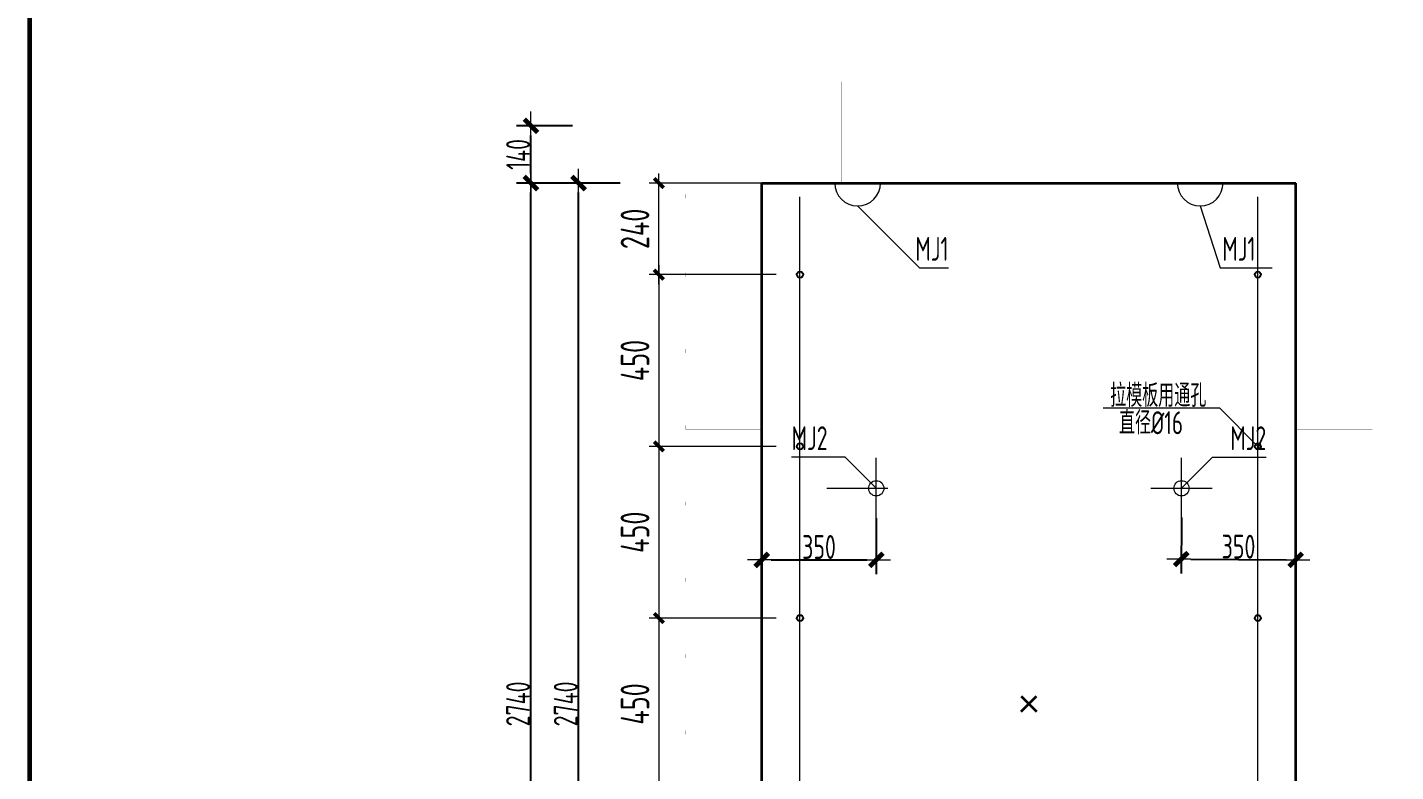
# Model space of a CAD drawing. Extents: x -85320 to 1679916, y -1321939 to 627.
# Drawn here: x 1085415 to 1099759, y -844046 to -836244 of the extents above; entities that cross this region are included whole.
import ezdxf
from ezdxf.enums import TextEntityAlignment as Align

# ---------------------------------------------------------------- set-up
doc = ezdxf.new("R2010")
doc.units = 0
doc.header["$LTSCALE"] = 1000
for name, color, linetype in [('BORDER', 7, 'Continuous'), ('S_WALL', 9, 'Continuous'), ('套筒垫片', 7, 'Continuous'), ('拉模', 7, 'Continuous'), ('详图符号', 7, 'Continuous')]:
    doc.layers.add(name, color=color, linetype=linetype)
for name, color, linetype, lineweight in [('直线', 7, 'Continuous', 18), ('预制墙埋件', 8, 'Continuous', 18), ('预制墙墙身水平筋', 130, 'Continuous', 18), ('预制墙墙身纵向受力筋', 1, 'Continuous', 18), ('预制墙详图标注', 3, 'Continuous', 18), ('预制墙详图轮廓', 3, 'Continuous', 35)]:
    doc.layers.add(name, color=color, linetype=linetype, lineweight=lineweight)
doc.styles.add('TSSD_Dimension', font='tssdeng.shx', dxfattribs={"width": 0.7, "bigfont": 'hztxt.shx'})
doc.styles.add('TSSD_Num', font='tssdeng.shx', dxfattribs={"width": 0.7, "bigfont": 'hztxt.shx'})
doc.styles.add('样式 1', font='yjkeng.shx', dxfattribs={"width": 0.7, "bigfont": 'yjkchn.shx'})
doc.dimstyles.new('标注', dxfattribs={"dimtxt": 300, "dimasz": 100, "dimexe": 100, "dimexo": 250, "dimgap": 100, "dimtad": 1, "dimdec": 0, "dimlfac": 0.25, "dimzin": 0, "dimdsep": 46, "dimtxsty": 'TSSD_Dimension', "dimblk": 'ARCHTICK', "dimcen": 0, "dimdle": 100, "dimclrt": 7, "dimadec": 0, "dimazin": 0, "dimtfac": 1, "dimtdec": 0, "dimtix": 1, "dimtmove": 2, "dimatfit": 3, "dimfxl": 1, "dimtolj": 1, "dimtzin": 0, "dimarcsym": 0})
doc.dimstyles.new('盈建科结构', dxfattribs={"dimscale": 100, "dimtxt": 2.5, "dimasz": 1, "dimexe": 1.5, "dimexo": 0.625, "dimgap": 0.1, "dimtad": 1, "dimdec": 0, "dimrnd": 1, "dimzin": 0, "dimdsep": 46, "dimtxsty": '样式 1', "dimblk": '_yjkbk', "dimblk1": 'ARCHTICK', "dimblk2": 'ARCHTICK', "dimcen": 0.09, "dimadec": 0, "dimazin": 0, "dimtfac": 1, "dimtdec": 4, "dimtix": 1, "dimtmove": 2, "dimatfit": 3, "dimfxl": 1, "dimtolj": 1, "dimtzin": 0, "dimarcsym": 0})

# ---------------------------------------------------------------- blocks, each defined once
blk = doc.blocks.new('_yjkbk')
blk.add_line((-1, 0), (1.5, 0))
blk.add_lwpolyline([(-0.7, -0.7, 0.5, 0.5, 0), (0.7, 0.7, 0.5, 0.5, 0)], format="xyseb")
blk = doc.blocks.new('*D934')
at = {"layer": 'Defpoints', "color": 0, "transparency": 16777216}
for p in [(1093114, -841326), (1094314, -841326), (1094314, -841826)]:
    blk.add_point(p, dxfattribs=at)
at = {"layer": '预制墙详图标注', "color": 0, "lineweight": -2, "transparency": 16777216}
for p, q in [((1093114, -841388), (1093114, -841976)), ((1094314, -841388), (1094314, -841976)), ((1093214, -841826), (1094214, -841826))]:
    blk.add_line(p, q, dxfattribs=at)
at = {"layer": '预制墙详图标注', "color": 0, "lineweight": -2, "transparency": 16777216, "xscale": 100, "yscale": 100, "zscale": 100, "rotation": 180}
blk.add_blockref('_yjkbk', (1093114, -841826), dxfattribs=at)
at = {"layer": '预制墙详图标注', "color": 0, "lineweight": -2, "transparency": 16777216, "xscale": 100, "yscale": 100, "zscale": 100}
blk.add_blockref('_yjkbk', (1094314, -841826), dxfattribs=at)
at = {"layer": '预制墙详图标注', "color": 0, "transparency": 16777216, "insert": (1093714, -841816), "char_height": 250, "attachment_point": 8, "style": '样式 1'}
blk.add_mtext('\\A1;350', dxfattribs=at)
blk = doc.blocks.new('_ArchTick')
at = {"color": 0, "linetype": 'ByBlock', "const_width": 0.4}
blk.add_lwpolyline([(-0.5, -0.5), (0.5, 0.5)], dxfattribs=at)
blk = doc.blocks.new('*D936')
at = {"layer": 'Defpoints', "color": 0, "transparency": 16777216}
for p in [(1097514, -841318), (1098714, -841326), (1098711, -841826)]:
    blk.add_point(p, dxfattribs=at)
at = {"layer": '预制墙详图标注', "color": 0, "lineweight": -2, "transparency": 16777216}
for p, q in [((1097514, -841381), (1097510, -841968)), ((1098714, -841388), (1098710, -841976)), ((1097611, -841819), (1098611, -841825))]:
    blk.add_line(p, q, dxfattribs=at)
at = {"layer": '预制墙详图标注', "color": 0, "lineweight": -2, "transparency": 16777216, "xscale": 100, "yscale": 100, "zscale": 100}
for p, rotation in [((1097511, -841818), 179.638359422589), ((1098711, -841826), 359.6383594225891)]:
    blk.add_blockref('_yjkbk', p, dxfattribs=dict(at, rotation=rotation))
at = {"layer": '预制墙详图标注', "color": 0, "transparency": 16777216, "insert": (1098111, -841812), "char_height": 250, "attachment_point": 8, "rotation": 359.6384, "style": '样式 1'}
blk.add_mtext('\\A1;350', dxfattribs=at)
blk = doc.blocks.new('*D941')
at = {"layer": 'Defpoints', "color": 0, "transparency": 16777216}
for p in [(1091194, -837876), (1091694, -837876), (1091694, -848796)]:
    blk.add_point(p, dxfattribs=at)
at = {"layer": '预制墙详图标注', "color": 0, "lineweight": -2, "transparency": 16777216}
for p, q in [((1091631, -837876), (1091044, -837876)), ((1091194, -848696), (1091194, -837976)), ((1091631, -848796), (1091044, -848796))]:
    blk.add_line(p, q, dxfattribs=at)
at = {"layer": '预制墙详图标注', "color": 0, "lineweight": -2, "transparency": 16777216, "xscale": 100, "yscale": 100, "zscale": 100}
for p, rotation in [((1091194, -837876), 90), ((1091194, -848796), 270)]:
    blk.add_blockref('_yjkbk', p, dxfattribs=dict(at, rotation=rotation))
at = {"layer": '预制墙详图标注', "color": 0, "transparency": 16777216, "insert": (1091184, -843336), "char_height": 250, "attachment_point": 8, "rotation": 90, "style": '样式 1'}
blk.add_mtext('\\A1;2740', dxfattribs=at)
blk = doc.blocks.new('*D942')
at = {"layer": 'Defpoints', "color": 0, "transparency": 16777216}
for p in [(1090694, -837876), (1091194, -837876), (1091194, -848796)]:
    blk.add_point(p, dxfattribs=at)
at = {"layer": '预制墙详图标注', "color": 0, "lineweight": -2, "transparency": 16777216}
for p, q in [((1091131, -837876), (1090544, -837876)), ((1090694, -848696), (1090694, -837976)), ((1091131, -848796), (1090544, -848796))]:
    blk.add_line(p, q, dxfattribs=at)
at = {"layer": '预制墙详图标注', "color": 0, "lineweight": -2, "transparency": 16777216, "xscale": 100, "yscale": 100, "zscale": 100}
for p, rotation in [((1090694, -837876), 90), ((1090694, -848796), 270)]:
    blk.add_blockref('_yjkbk', p, dxfattribs=dict(at, rotation=rotation))
at = {"layer": '预制墙详图标注', "color": 0, "transparency": 16777216, "insert": (1090684, -843336), "char_height": 250, "attachment_point": 8, "rotation": 90, "style": '样式 1'}
blk.add_mtext('\\A1;2740', dxfattribs=at)
blk = doc.blocks.new('*D943')
at = {"layer": 'Defpoints', "color": 0, "transparency": 16777216}
for p in [(1090694, -837276), (1091194, -837276), (1091194, -837876)]:
    blk.add_point(p, dxfattribs=at)
at = {"layer": '预制墙详图标注', "color": 0, "lineweight": -2, "transparency": 16777216}
for p, q in [((1091131, -837276), (1090544, -837276)), ((1090694, -837776), (1090694, -837376)), ((1091131, -837876), (1090544, -837876))]:
    blk.add_line(p, q, dxfattribs=at)
at = {"layer": '预制墙详图标注', "color": 0, "lineweight": -2, "transparency": 16777216, "xscale": 100, "yscale": 100, "zscale": 100}
for p, rotation in [((1090694, -837276), 90), ((1090694, -837876), 270)]:
    blk.add_blockref('_yjkbk', p, dxfattribs=dict(at, rotation=rotation))
at = {"layer": '预制墙详图标注', "color": 0, "transparency": 16777216, "insert": (1090684, -837576), "char_height": 250, "attachment_point": 8, "rotation": 90, "style": '样式 1'}
blk.add_mtext('\\A1;140', dxfattribs=at)
blk = doc.blocks.new('图框1')
at = {"layer": 'BORDER', "const_width": 50}
blk.add_lwpolyline([(1377779, -823089), (1377779, -783089), (1433679, -783089), (1433679, -823089)], close=True, dxfattribs=at)
blk = doc.blocks.new('*D3015')
at = {"layer": 'Defpoints', "color": 0, "transparency": 16777216}
for p in [(1020088, -842247), (1021395, -842247), (1021395, -843207)]:
    blk.add_point(p, dxfattribs=at)
at = {"layer": '拉模', "color": 0, "lineweight": -2, "transparency": 16777216}
for p, q in [((1020088, -843307), (1020088, -842147)), ((1021145, -842247), (1019988, -842247)), ((1021145, -843207), (1019988, -843207))]:
    blk.add_line(p, q, dxfattribs=at)
at = {"layer": '拉模', "color": 0, "lineweight": -2, "transparency": 16777216, "xscale": 100, "yscale": 100, "zscale": 100}
for p, rotation in [((1020088, -842247), 90), ((1020088, -843207), 270)]:
    blk.add_blockref('_ArchTick', p, dxfattribs=dict(at, rotation=rotation))
at = {"layer": '拉模', "color": 7, "transparency": 16777216, "insert": (1019838, -842727), "char_height": 300, "attachment_point": 5, "rotation": 90, "style": 'TSSD_Dimension'}
blk.add_mtext('\\A1;240', dxfattribs=at)
blk = doc.blocks.new('*D3016')
at = {"layer": 'Defpoints', "color": 0, "transparency": 16777216}
for p in [(1021567, -839194), (1021167, -839295), (1021567, -839295)]:
    blk.add_point(p, dxfattribs=at)
at = {"layer": '拉模', "color": 0, "lineweight": -2, "transparency": 16777216}
for p, q in [((1021167, -839045), (1021167, -839094)), ((1021567, -839045), (1021567, -839094)), ((1021167, -839194), (1021067, -839194)), ((1021167, -839194), (1021567, -839194)), ((1021567, -839194), (1021667, -839194))]:
    blk.add_line(p, q, dxfattribs=at)
at = {"layer": '拉模', "color": 0, "lineweight": -2, "transparency": 16777216, "xscale": 100, "yscale": 100, "zscale": 100}
blk.add_blockref('_ArchTick', (1021167, -839194), dxfattribs=at)
at = {"layer": '拉模', "color": 0, "lineweight": -2, "transparency": 16777216, "xscale": 100, "yscale": 100, "zscale": 100, "rotation": 180}
blk.add_blockref('_ArchTick', (1021567, -839194), dxfattribs=at)
at = {"layer": '拉模', "color": 7, "transparency": 16777216, "insert": (1021367, -838944), "char_height": 300, "attachment_point": 5, "style": 'TSSD_Dimension'}
blk.add_mtext('\\A1;100', dxfattribs=at)
blk = doc.blocks.new('*D3017')
at = {"layer": 'Defpoints', "color": 0, "transparency": 16777216}
for p in [(1021567, -840447), (1020088, -842247), (1021567, -842247)]:
    blk.add_point(p, dxfattribs=at)
at = {"layer": '拉模', "color": 0, "lineweight": -2, "transparency": 16777216}
for p, q in [((1020088, -840347), (1020088, -842347)), ((1021317, -840447), (1019988, -840447)), ((1021317, -842247), (1019988, -842247))]:
    blk.add_line(p, q, dxfattribs=at)
at = {"layer": '拉模', "color": 0, "lineweight": -2, "transparency": 16777216, "xscale": 100, "yscale": 100, "zscale": 100}
for p, rotation in [((1020088, -840447), 90), ((1020088, -842247), 270)]:
    blk.add_blockref('_ArchTick', p, dxfattribs=dict(at, rotation=rotation))
at = {"layer": '拉模', "color": 7, "transparency": 16777216, "insert": (1019838, -841347), "char_height": 300, "attachment_point": 5, "rotation": 90, "style": 'TSSD_Dimension'}
blk.add_mtext('\\A1;450', dxfattribs=at)
blk = doc.blocks.new('*D3018')
at = {"layer": 'Defpoints', "color": 0, "transparency": 16777216}
for p in [(1021567, -838647), (1020088, -840447), (1021567, -840447)]:
    blk.add_point(p, dxfattribs=at)
at = {"layer": '拉模', "color": 0, "lineweight": -2, "transparency": 16777216}
for p, q in [((1020088, -838547), (1020088, -840547)), ((1021317, -838647), (1019988, -838647)), ((1021317, -840447), (1019988, -840447))]:
    blk.add_line(p, q, dxfattribs=at)
at = {"layer": '拉模', "color": 0, "lineweight": -2, "transparency": 16777216, "xscale": 100, "yscale": 100, "zscale": 100}
for p, rotation in [((1020088, -838647), 90), ((1020088, -840447), 270)]:
    blk.add_blockref('_ArchTick', p, dxfattribs=dict(at, rotation=rotation))
at = {"layer": '拉模', "color": 7, "transparency": 16777216, "insert": (1019838, -839547), "char_height": 300, "attachment_point": 5, "rotation": 90, "style": 'TSSD_Dimension'}
blk.add_mtext('\\A1;450', dxfattribs=at)
blk = doc.blocks.new('*D3019')
at = {"layer": 'Defpoints', "color": 0, "transparency": 16777216}
for p in [(1021567, -836847), (1020088, -838647), (1021567, -838647)]:
    blk.add_point(p, dxfattribs=at)
at = {"layer": '拉模', "color": 0, "lineweight": -2, "transparency": 16777216}
for p, q in [((1020088, -836747), (1020088, -838747)), ((1021317, -836847), (1019988, -836847)), ((1021317, -838647), (1019988, -838647))]:
    blk.add_line(p, q, dxfattribs=at)
at = {"layer": '拉模', "color": 0, "lineweight": -2, "transparency": 16777216, "xscale": 100, "yscale": 100, "zscale": 100}
for p, rotation in [((1020088, -836847), 90), ((1020088, -838647), 270)]:
    blk.add_blockref('_ArchTick', p, dxfattribs=dict(at, rotation=rotation))
at = {"layer": '拉模', "color": 7, "transparency": 16777216, "insert": (1019838, -837747), "char_height": 300, "attachment_point": 5, "rotation": 90, "style": 'TSSD_Dimension'}
blk.add_mtext('\\A1;450', dxfattribs=at)
blk = doc.blocks.new('*D3020')
at = {"layer": 'Defpoints', "color": 0, "transparency": 16777216}
for p in [(1021567, -835047), (1020088, -836847), (1021567, -836847)]:
    blk.add_point(p, dxfattribs=at)
at = {"layer": '拉模', "color": 0, "lineweight": -2, "transparency": 16777216}
for p, q in [((1020088, -834947), (1020088, -836947)), ((1021317, -835047), (1019988, -835047)), ((1021317, -836847), (1019988, -836847))]:
    blk.add_line(p, q, dxfattribs=at)
at = {"layer": '拉模', "color": 0, "lineweight": -2, "transparency": 16777216, "xscale": 100, "yscale": 100, "zscale": 100}
for p, rotation in [((1020088, -835047), 90), ((1020088, -836847), 270)]:
    blk.add_blockref('_ArchTick', p, dxfattribs=dict(at, rotation=rotation))
at = {"layer": '拉模', "color": 7, "transparency": 16777216, "insert": (1019838, -835947), "char_height": 300, "attachment_point": 5, "rotation": 90, "style": 'TSSD_Dimension'}
blk.add_mtext('\\A1;450', dxfattribs=at)
blk = doc.blocks.new('*D3021')
at = {"layer": 'Defpoints', "color": 0, "transparency": 16777216}
for p in [(1021567, -833247), (1020088, -835047), (1021567, -835047)]:
    blk.add_point(p, dxfattribs=at)
at = {"layer": '拉模', "color": 0, "lineweight": -2, "transparency": 16777216}
for p, q in [((1021317, -833247), (1019988, -833247)), ((1020088, -833147), (1020088, -835147)), ((1021317, -835047), (1019988, -835047))]:
    blk.add_line(p, q, dxfattribs=at)
at = {"layer": '拉模', "color": 0, "lineweight": -2, "transparency": 16777216, "xscale": 100, "yscale": 100, "zscale": 100}
for p, rotation in [((1020088, -833247), 90), ((1020088, -835047), 270)]:
    blk.add_blockref('_ArchTick', p, dxfattribs=dict(at, rotation=rotation))
at = {"layer": '拉模', "color": 7, "transparency": 16777216, "insert": (1019838, -834147), "char_height": 300, "attachment_point": 5, "rotation": 90, "style": 'TSSD_Dimension'}
blk.add_mtext('\\A1;450', dxfattribs=at)
blk = doc.blocks.new('*D3022')
at = {"layer": 'Defpoints', "color": 0, "transparency": 16777216}
for p in [(1020088, -832287), (1021567, -832287), (1021567, -833247)]:
    blk.add_point(p, dxfattribs=at)
at = {"layer": '拉模', "color": 0, "lineweight": -2, "transparency": 16777216}
for p, q in [((1020088, -833347), (1020088, -832187)), ((1021317, -832287), (1019988, -832287)), ((1021317, -833247), (1019988, -833247))]:
    blk.add_line(p, q, dxfattribs=at)
at = {"layer": '拉模', "color": 0, "lineweight": -2, "transparency": 16777216, "xscale": 100, "yscale": 100, "zscale": 100}
for p, rotation in [((1020088, -832287), 90), ((1020088, -833247), 270)]:
    blk.add_blockref('_ArchTick', p, dxfattribs=dict(at, rotation=rotation))
at = {"layer": '拉模', "color": 7, "transparency": 16777216, "insert": (1019838, -832767), "char_height": 300, "attachment_point": 5, "rotation": 90, "style": 'TSSD_Dimension'}
blk.add_mtext('\\A1;240', dxfattribs=at)
blk = doc.blocks.new('拉模孔')
at = {"layer": 'S_WALL'}
for centre in [(1021567.4, -833246.6), (1021567.4, -835046.6), (1021567.4, -836846.6), (1021567.4, -838646.6), (1021567.4, -840446.6), (1021567.4, -842246.6)]:
    blk.add_circle(centre, 32, dxfattribs=at)
at = {"layer": '拉模', "color": 3, "lineweight": 0}
blk.add_line((1021567.4, -843206.6), (1021567.4, -832432.7), dxfattribs=at)
at = {"layer": '拉模', "color": 3}
for base, p1, p2, picture, middle in [((1020088.1, -832286.6), (1021567.4, -833246.6), (1021567.4, -832286.6), '*D3022', (1019838.1, -832766.6)), ((1020088.1, -835046.6), (1021567.4, -833246.6), (1021567.4, -835046.6), '*D3021', (1019838.1, -834146.6)), ((1020088.1, -836846.6), (1021567.4, -835046.6), (1021567.4, -836846.6), '*D3020', (1019838.1, -835946.6)), ((1020088.1, -838646.6), (1021567.4, -836846.6), (1021567.4, -838646.6), '*D3019', (1019838.1, -837746.6)), ((1020088.1, -840446.6), (1021567.4, -838646.6), (1021567.4, -840446.6), '*D3018', (1019838.1, -839546.6)), ((1020088.1, -842246.6), (1021567.4, -840446.6), (1021567.4, -842246.6), '*D3017', (1019838.1, -841346.6)), ((1020088.1, -842246.6), (1021395.2, -843206.6), (1021395.2, -842246.6), '*D3015', (1019838.1, -842726.6))]:
    dim = blk.add_linear_dim(base=base, p1=p1, p2=p2, angle=90, dimstyle='标注', dxfattribs=at)
    dim.commit()
    dim.dimension.update_dxf_attribs({"geometry": picture, "text_midpoint": middle})
dim = blk.add_linear_dim(base=(1021567.4, -839193.9), p1=(1021167.4, -839294.6), p2=(1021567.4, -839294.6), dimstyle='标注', dxfattribs=at)
dim.commit()
dim.dimension.update_dxf_attribs({"geometry": '*D3016', "text_midpoint": (1021367.4, -838943.9)})

msp = doc.modelspace()

# ---------------------------------------------------------------- linework, layer by layer
at = {"layer": 'S_WALL'}
for centre in [(1098314.371, -838835.848), (1098314.371, -840635.848), (1098314.371, -842435.848)]:
    msp.add_circle(centre, 32, dxfattribs=at)
at = {"layer": '套筒垫片', "linetype": 'Continuous', "lineweight": 0}
msp.add_lwpolyline([(1098314.371, -840635.848), (1097914.371, -840235.848), (1096694.296, -840235.848)], dxfattribs=at)
at = {"layer": '拉模', "color": 3, "lineweight": 0}
msp.add_line((1098314.371, -848795.848), (1098314.371, -838021.948), dxfattribs=at)
at = {"layer": '直线', "lineweight": 18}
for points in [[(1094118.371, -838115.848), (1094768.371, -838765.848), (1095071.255, -838765.848)], [(1097710.371, -838115.848), (1097919.858, -838765.848), (1098463.255, -838765.848)], [(1094314.371, -841075.848), (1093989.371, -840750.848), (1093425.909, -840750.848)], [(1097514.371, -841075.848), (1097839.371, -840750.848), (1098402.832, -840750.848)]]:
    msp.add_lwpolyline(points, dxfattribs=at)
at = {"layer": '预制墙埋件', "lineweight": 18}
for p, q in [((1094314.371, -841395.848), (1094314.371, -840755.848)), ((1097514.371, -841395.848), (1097514.371, -840755.848)), ((1093794.371, -841075.848), (1094434.371, -841075.848)), ((1097194.371, -841075.848), (1097834.371, -841075.848))]:
    msp.add_line(p, q, dxfattribs=at)
for centre in [(1094314.371, -841075.848), (1097514.371, -841075.848)]:
    msp.add_circle(centre, 80, dxfattribs=at)
for centre in [(1094118.371, -837875.848), (1097710.371, -837875.848)]:
    msp.add_arc(centre, 240, 180, 0, dxfattribs=at)
at = {"layer": '预制墙墙身水平筋', "lineweight": 18, "const_width": 0.18}
for points in [[(1092450.906, -838035.848), (1092314.371, -838035.848), (1092314.371, -837995.848), (1093114.371, -837995.848), (1093114.371, -838035.848), (1092314.371, -838035.848), (1092314.371, -837995.848), (1092450.906, -837995.848)], [(1092450.906, -838035.848), (1092314.371, -838035.848), (1092314.371, -837995.848), (1093114.371, -837995.848), (1093114.371, -838035.848), (1092314.371, -838035.848), (1092314.371, -837995.848), (1092450.906, -837995.848)], [(1098714.371, -837995.848), (1099514.371, -837995.848), (1099514.371, -838035.848), (1099377.835, -838035.848), (1099377.835, -837995.848), (1099514.371, -837995.848), (1099514.371, -838035.848), (1098714.371, -838035.848)], [(1098714.371, -837995.848), (1099514.371, -837995.848), (1099514.371, -838035.848), (1099377.835, -838035.848), (1099377.835, -837995.848), (1099514.371, -837995.848), (1099514.371, -838035.848), (1098714.371, -838035.848)], [(1092450.906, -838855.848), (1092314.371, -838855.848), (1092314.371, -838815.848), (1093114.371, -838815.848), (1093114.371, -838855.848), (1092314.371, -838855.848), (1092314.371, -838815.848), (1092450.906, -838815.848)], [(1092450.906, -838855.848), (1092314.371, -838855.848), (1092314.371, -838815.848), (1093114.371, -838815.848), (1093114.371, -838855.848), (1092314.371, -838855.848), (1092314.371, -838815.848), (1092450.906, -838815.848)], [(1098714.371, -838815.848), (1099514.371, -838815.848), (1099514.371, -838855.848), (1099377.835, -838855.848), (1099377.835, -838815.848), (1099514.371, -838815.848), (1099514.371, -838855.848), (1098714.371, -838855.848)], [(1098714.371, -838815.848), (1099514.371, -838815.848), (1099514.371, -838855.848), (1099377.835, -838855.848), (1099377.835, -838815.848), (1099514.371, -838815.848), (1099514.371, -838855.848), (1098714.371, -838855.848)], [(1092450.906, -839655.848), (1092314.371, -839655.848), (1092314.371, -839615.848), (1093114.371, -839615.848), (1093114.371, -839655.848), (1092314.371, -839655.848), (1092314.371, -839615.848), (1092450.906, -839615.848)], [(1092450.906, -839655.848), (1092314.371, -839655.848), (1092314.371, -839615.848), (1093114.371, -839615.848), (1093114.371, -839655.848), (1092314.371, -839655.848), (1092314.371, -839615.848), (1092450.906, -839615.848)], [(1098714.371, -839615.848), (1099514.371, -839615.848), (1099514.371, -839655.848), (1099377.835, -839655.848), (1099377.835, -839615.848), (1099514.371, -839615.848), (1099514.371, -839655.848), (1098714.371, -839655.848)], [(1098714.371, -839615.848), (1099514.371, -839615.848), (1099514.371, -839655.848), (1099377.835, -839655.848), (1099377.835, -839615.848), (1099514.371, -839615.848), (1099514.371, -839655.848), (1098714.371, -839655.848)], [(1092450.906, -840455.848), (1092314.371, -840455.848), (1092314.371, -840415.848), (1093114.371, -840415.848), (1093114.371, -840455.848), (1092314.371, -840455.848), (1092314.371, -840415.848), (1092450.906, -840415.848)], [(1092450.906, -840455.848), (1092314.371, -840455.848), (1092314.371, -840415.848), (1093114.371, -840415.848), (1093114.371, -840455.848), (1092314.371, -840455.848), (1092314.371, -840415.848), (1092450.906, -840415.848)], [(1098714.371, -840415.848), (1099514.371, -840415.848), (1099514.371, -840455.848), (1099377.835, -840455.848), (1099377.835, -840415.848), (1099514.371, -840415.848), (1099514.371, -840455.848), (1098714.371, -840455.848)], [(1098714.371, -840415.848), (1099514.371, -840415.848), (1099514.371, -840455.848), (1099377.835, -840455.848), (1099377.835, -840415.848), (1099514.371, -840415.848), (1099514.371, -840455.848), (1098714.371, -840455.848)], [(1092450.906, -841255.848), (1092314.371, -841255.848), (1092314.371, -841215.848), (1093114.371, -841215.848), (1093114.371, -841255.848), (1092314.371, -841255.848), (1092314.371, -841215.848), (1092450.906, -841215.848)], [(1092450.906, -841255.848), (1092314.371, -841255.848), (1092314.371, -841215.848), (1093114.371, -841215.848), (1093114.371, -841255.848), (1092314.371, -841255.848), (1092314.371, -841215.848), (1092450.906, -841215.848)], [(1098714.371, -841215.848), (1099514.371, -841215.848), (1099514.371, -841255.848), (1099377.835, -841255.848), (1099377.835, -841215.848), (1099514.371, -841215.848), (1099514.371, -841255.848), (1098714.371, -841255.848)], [(1098714.371, -841215.848), (1099514.371, -841215.848), (1099514.371, -841255.848), (1099377.835, -841255.848), (1099377.835, -841215.848), (1099514.371, -841215.848), (1099514.371, -841255.848), (1098714.371, -841255.848)], [(1092450.906, -842055.848), (1092314.371, -842055.848), (1092314.371, -842015.848), (1093114.371, -842015.848), (1093114.371, -842055.848), (1092314.371, -842055.848), (1092314.371, -842015.848), (1092450.906, -842015.848)], [(1092450.906, -842055.848), (1092314.371, -842055.848), (1092314.371, -842015.848), (1093114.371, -842015.848), (1093114.371, -842055.848), (1092314.371, -842055.848), (1092314.371, -842015.848), (1092450.906, -842015.848)], [(1098714.371, -842015.848), (1099514.371, -842015.848), (1099514.371, -842055.848), (1099377.835, -842055.848), (1099377.835, -842015.848), (1099514.371, -842015.848), (1099514.371, -842055.848), (1098714.371, -842055.848)], [(1098714.371, -842015.848), (1099514.371, -842015.848), (1099514.371, -842055.848), (1099377.835, -842055.848), (1099377.835, -842015.848), (1099514.371, -842015.848), (1099514.371, -842055.848), (1098714.371, -842055.848)], [(1092450.906, -842855.848), (1092314.371, -842855.848), (1092314.371, -842815.848), (1093114.371, -842815.848), (1093114.371, -842855.848), (1092314.371, -842855.848), (1092314.371, -842815.848), (1092450.906, -842815.848)], [(1092450.906, -842855.848), (1092314.371, -842855.848), (1092314.371, -842815.848), (1093114.371, -842815.848), (1093114.371, -842855.848), (1092314.371, -842855.848), (1092314.371, -842815.848), (1092450.906, -842815.848)], [(1098714.371, -842815.848), (1099514.371, -842815.848), (1099514.371, -842855.848), (1099377.835, -842855.848), (1099377.835, -842815.848), (1099514.371, -842815.848), (1099514.371, -842855.848), (1098714.371, -842855.848)], [(1098714.371, -842815.848), (1099514.371, -842815.848), (1099514.371, -842855.848), (1099377.835, -842855.848), (1099377.835, -842815.848), (1099514.371, -842815.848), (1099514.371, -842855.848), (1098714.371, -842855.848)], [(1092450.906, -843655.848), (1092314.371, -843655.848), (1092314.371, -843615.848), (1093114.371, -843615.848), (1093114.371, -843655.848), (1092314.371, -843655.848), (1092314.371, -843615.848), (1092450.906, -843615.848)], [(1092450.906, -843655.848), (1092314.371, -843655.848), (1092314.371, -843615.848), (1093114.371, -843615.848), (1093114.371, -843655.848), (1092314.371, -843655.848), (1092314.371, -843615.848), (1092450.906, -843615.848)], [(1098714.371, -843615.848), (1099514.371, -843615.848), (1099514.371, -843655.848), (1099377.835, -843655.848), (1099377.835, -843615.848), (1099514.371, -843615.848), (1099514.371, -843655.848), (1098714.371, -843655.848)], [(1098714.371, -843615.848), (1099514.371, -843615.848), (1099514.371, -843655.848), (1099377.835, -843655.848), (1099377.835, -843615.848), (1099514.371, -843615.848), (1099514.371, -843655.848), (1098714.371, -843655.848)]]:
    msp.add_lwpolyline(points, close=True, dxfattribs=at)
at = {"layer": '预制墙墙身纵向受力筋', "lineweight": 18, "const_width": 0.18}
for points in [[(1093882.371, -837875.848), (1093882.371, -836811.848), (1093946.371, -836811.848), (1093946.371, -837875.848)], [(1094682.371, -837875.848), (1094682.371, -836811.848), (1094746.371, -836811.848), (1094746.371, -837875.848)], [(1095482.371, -837875.848), (1095482.371, -836811.848), (1095546.371, -836811.848), (1095546.371, -837875.848)], [(1096282.371, -837875.848), (1096282.371, -836811.848), (1096346.371, -836811.848), (1096346.371, -837875.848)], [(1097082.371, -837875.848), (1097082.371, -836811.848), (1097146.371, -836811.848), (1097146.371, -837875.848)], [(1097882.371, -837875.848), (1097882.371, -836811.848), (1097946.371, -836811.848), (1097946.371, -837875.848)]]:
    msp.add_lwpolyline(points, close=True, dxfattribs=at)
at = {"layer": '预制墙详图标注', "lineweight": 35}
for p, q in [((1095834.371, -843255.848), (1095994.371, -843415.848)), ((1095834.371, -843415.848), (1095994.371, -843255.848))]:
    msp.add_line(p, q, dxfattribs=at)
at = {"layer": '预制墙详图轮廓', "lineweight": 35}
for p, q in [((1093114.371, -837875.848), (1098714.371, -837875.848)), ((1093114.371, -848795.848), (1093114.371, -837875.848)), ((1098714.371, -848795.848), (1098714.371, -837875.848))]:
    msp.add_line(p, q, dxfattribs=at)

# ---------------------------------------------------------------- block references
at = {"layer": '拉模', "color": 3}
msp.add_blockref('图框1', (-292339.171, -43782.267), dxfattribs=at)
at = {"layer": '拉模', "color": 3, "lineweight": 0}
msp.add_blockref('拉模孔', (71947.01, -5589.272), dxfattribs=at)

# ---------------------------------------------------------------- texts
at = {"layer": '直线', "linetype": 'Continuous', "style": '样式 1', "width": 0.7}
for s, p in [('MJ1', (1095071.255, -838765.848)), ('MJ1', (1098289.402, -838765.848)), ('MJ2', (1098402.832, -840750.848))]:
    msp.add_text(s, height=250, dxfattribs=at).set_placement(p, align=Align.BOTTOM_RIGHT)
msp.add_text('MJ2', height=250, dxfattribs=at).set_placement((1093425.909, -840750.848), align=Align.BOTTOM_LEFT)
at = {"layer": '详图符号', "lineweight": 0, "style": 'TSSD_Num', "width": 0.7}
msp.add_text('拉模板用通孔', height=240, dxfattribs=at).set_placement((1096766.374, -839982.386), align=Align.TOP_LEFT)
msp.add_text('直径%%C16', height=240, dxfattribs=at).set_placement((1096858.955, -840508.85))

# ---------------------------------------------------------------- dimensions: what is measured, and where the dimension line sits
at = {"layer": '预制墙详图标注'}
for p1, p2, distance, text, picture, middle in [((1091193.984, -837875.848), (1091193.984, -837275.848), 500, '140', '*D943', (1090558.984, -837575.848)), ((1091193.984, -848795.848), (1091193.984, -837875.848), 500, '2740', '*D942', (1090558.984, -843335.848)), ((1091693.984, -848795.848), (1091693.984, -837875.848), 500, '2740', '*D941', (1091058.984, -843335.848)), ((1093114.371, -841325.848), (1094314.371, -841325.848), -500, '350', '*D934', (1093714.371, -841690.848)), ((1097514.371, -841318.274), (1098714.371, -841325.848), -499.99, '350', '*D936', (1098112.067, -841687.044))]:
    dim = msp.add_aligned_dim(p1=p1, p2=p2, distance=distance, text=text, dimstyle='盈建科结构', override={"dimscale": 100, "dimtxt": 2.5, "dimasz": 1, "dimexe": 1.5, "dimexo": 0.625, "dimgap": 0.1, "dimtad": 1, "dimlfac": 0.25, "dimrnd": 5, "dimdle": 0, "dimtix": 1, "dimfxlon": 0}, dxfattribs=at)
    dim.commit()
    dim.dimension.update_dxf_attribs({"geometry": picture, "text_midpoint": middle})

doc.saveas('drawing.dxf')
